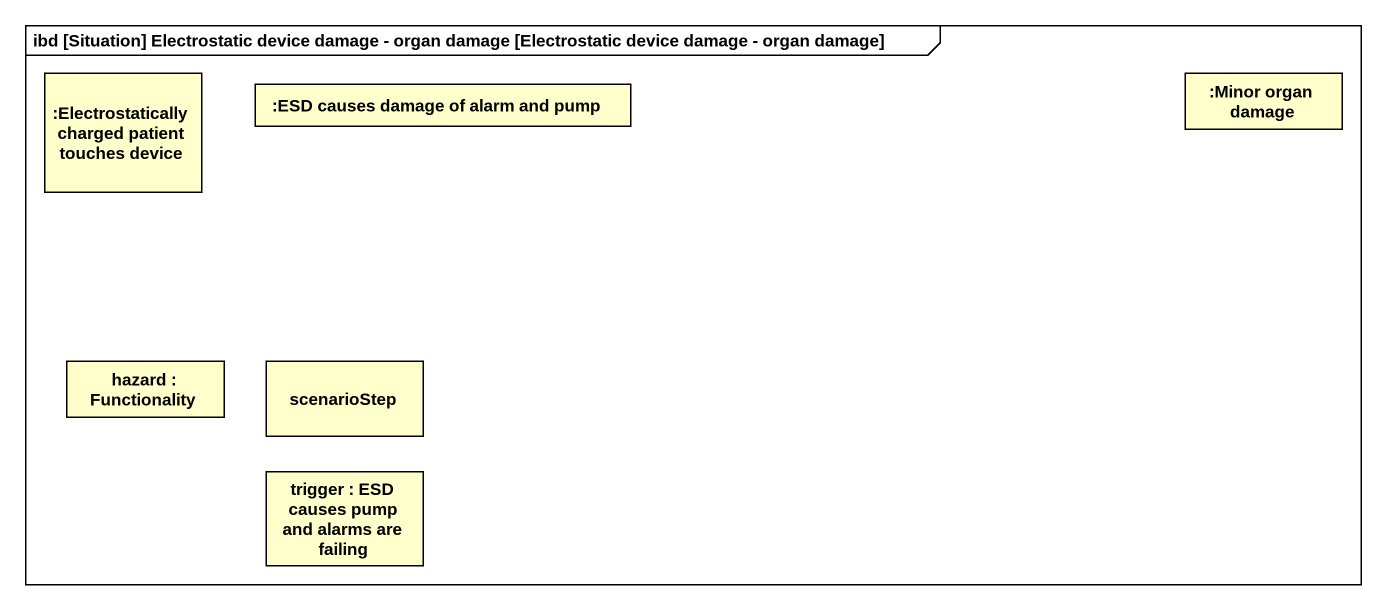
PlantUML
@startuml
mainframe ibd [Situation] Electrostatic device damage - organ damage [Electrostatic device damage - organ damage]
rectangle ":Electrostatically charged patient touches device" as Electrostatically_charged
rectangle ":ESD causes damage of alarm and pump" as ESD_causes_damage_of_alarm
rectangle ":Minor organ damage" as Minor_organ_damage
rectangle "hazard : Functionality" as hazard
rectangle scenarioStep
rectangle "trigger : ESD causes pump and alarms are failing" as trigger
@enduml
